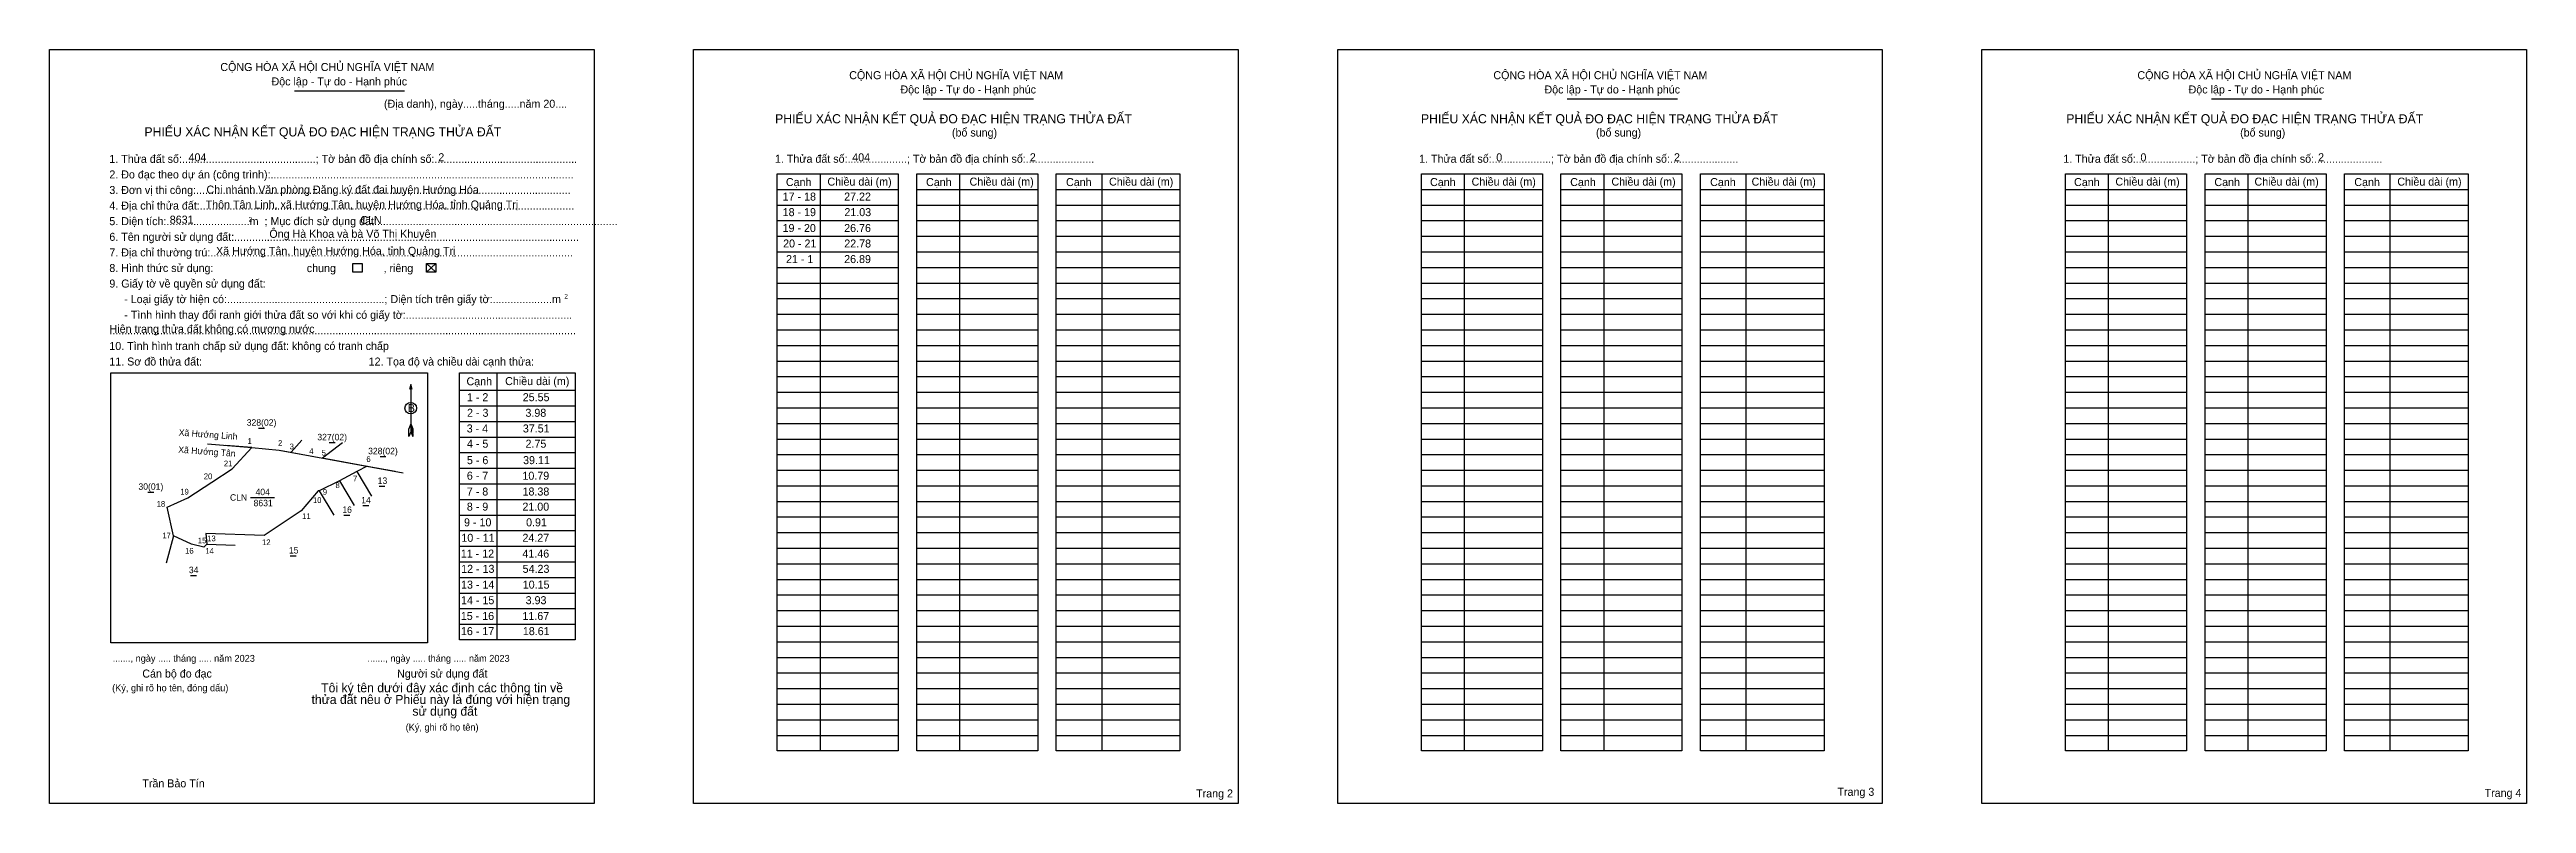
# Model space of a CAD drawing. Extents: x 547360 to 549668, y 1844428 to 1845130.
import ezdxf

# ---------------------------------------------------------------- set-up
doc = ezdxf.new("R2010")
doc.units = 0
for name, color, linetype in [('Level 1', 7, 'Continuous'), ('Level 10', 7, 'Continuous'), ('Level 13', 7, 'Continuous'), ('Level 2', 7, 'Continuous'), ('Level 22', 7, 'Continuous'), ('Level 27', 7, 'Continuous'), ('Level 36', 7, 'Continuous'), ('Level 48', 7, 'Continuous'), ('Level 50', 7, 'Continuous'), ('Level 52', 7, 'Continuous'), ('Level 6', 7, 'Continuous'), ('Level 9', 7, 'Continuous')]:
    doc.layers.add(name, color=color, linetype=linetype)

msp = doc.modelspace()

# ---------------------------------------------------------------- linework, layer by layer
at = {"layer": 'Level 1'}
for p, q in [((547359.7, 1845129.7), (547359.7, 1845129.7)), ((547959.8, 1845129.7), (547959.8, 1845129.7)), ((547587.8, 1845091.2), (547690.4, 1845091.2)), ((548173.8, 1845083.8), (548276.4, 1845083.8)), ((548773.9, 1845083.8), (548876.5, 1845083.8)), ((549374.1, 1845083.8), (549476.7, 1845083.8)), ((548077.7, 1845014), (548077.7, 1844476.7)), ((548207.7, 1845014), (548207.7, 1844476.7)), ((548340.1, 1845014), (548340.1, 1844476.7)), ((548677.8, 1845014), (548677.8, 1844476.7)), ((548807.8, 1845014), (548807.8, 1844476.7)), ((548940.3, 1845014), (548940.3, 1844476.7)), ((549278, 1845014), (549278, 1844476.7)), ((549408, 1845014), (549408, 1844476.7)), ((549540.4, 1845014), (549540.4, 1844476.7)), ((548037.7, 1844999.5), (548150.5, 1844999.5)), ((548037.7, 1844984.9), (548150.5, 1844984.9)), ((548167.7, 1844999.5), (548280.5, 1844999.5)), ((548167.7, 1844984.9), (548280.5, 1844984.9)), ((548297.7, 1844999.5), (548412.9, 1844999.5)), ((548297.7, 1844984.9), (548412.9, 1844984.9)), ((548637.9, 1844999.5), (548750.7, 1844999.5)), ((548637.9, 1844984.9), (548750.7, 1844984.9)), ((548767.9, 1844999.5), (548880.7, 1844999.5)), ((548767.9, 1844984.9), (548880.7, 1844984.9)), ((548897.9, 1844999.5), (549013.1, 1844999.5)), ((548897.9, 1844984.9), (549013.1, 1844984.9)), ((549238.1, 1844999.5), (549350.9, 1844999.5)), ((549238.1, 1844984.9), (549350.9, 1844984.9)), ((549368.1, 1844999.5), (549480.9, 1844999.5)), ((549368.1, 1844984.9), (549480.9, 1844984.9)), ((549498.1, 1844999.5), (549613.3, 1844999.5)), ((549498.1, 1844984.9), (549613.3, 1844984.9)), ((548037.7, 1844970.4), (548150.5, 1844970.4)), ((548167.7, 1844970.4), (548280.5, 1844970.4)), ((548297.7, 1844970.4), (548412.9, 1844970.4)), ((548637.9, 1844970.4), (548750.7, 1844970.4)), ((548767.9, 1844970.4), (548880.7, 1844970.4)), ((548897.9, 1844970.4), (549013.1, 1844970.4)), ((549238.1, 1844970.4), (549350.9, 1844970.4)), ((549368.1, 1844970.4), (549480.9, 1844970.4)), ((549498.1, 1844970.4), (549613.3, 1844970.4)), ((548037.7, 1844955.9), (548150.5, 1844955.9)), ((548037.7, 1844941.4), (548150.5, 1844941.4)), ((548167.7, 1844955.9), (548280.5, 1844955.9)), ((548167.7, 1844941.4), (548280.5, 1844941.4)), ((548297.7, 1844955.9), (548412.9, 1844955.9)), ((548297.7, 1844941.4), (548412.9, 1844941.4)), ((548637.9, 1844955.9), (548750.7, 1844955.9)), ((548637.9, 1844941.4), (548750.7, 1844941.4)), ((548767.9, 1844955.9), (548880.7, 1844955.9)), ((548767.9, 1844941.4), (548880.7, 1844941.4)), ((548897.9, 1844955.9), (549013.1, 1844955.9)), ((548897.9, 1844941.4), (549013.1, 1844941.4)), ((549238.1, 1844955.9), (549350.9, 1844955.9)), ((549238.1, 1844941.4), (549350.9, 1844941.4)), ((549368.1, 1844955.9), (549480.9, 1844955.9)), ((549368.1, 1844941.4), (549480.9, 1844941.4)), ((549498.1, 1844955.9), (549613.3, 1844955.9)), ((549498.1, 1844941.4), (549613.3, 1844941.4)), ((547710.8, 1844930.6), (547719.5, 1844922.5)), ((547710.8, 1844922.5), (547719.5, 1844930.6)), ((548037.7, 1844926.9), (548150.5, 1844926.9)), ((548167.7, 1844926.9), (548280.5, 1844926.9)), ((548297.7, 1844926.9), (548412.9, 1844926.9)), ((548637.9, 1844926.9), (548750.7, 1844926.9)), ((548767.9, 1844926.9), (548880.7, 1844926.9)), ((548897.9, 1844926.9), (549013.1, 1844926.9)), ((549238.1, 1844926.9), (549350.9, 1844926.9)), ((549368.1, 1844926.9), (549480.9, 1844926.9)), ((549498.1, 1844926.9), (549613.3, 1844926.9)), ((548037.7, 1844912.3), (548150.5, 1844912.3)), ((548037.7, 1844897.8), (548150.5, 1844897.8)), ((548167.7, 1844912.3), (548280.5, 1844912.3)), ((548167.7, 1844897.8), (548280.5, 1844897.8)), ((548297.7, 1844912.3), (548412.9, 1844912.3)), ((548297.7, 1844897.8), (548412.9, 1844897.8)), ((548637.9, 1844912.3), (548750.7, 1844912.3)), ((548637.9, 1844897.8), (548750.7, 1844897.8)), ((548767.9, 1844912.3), (548880.7, 1844912.3)), ((548767.9, 1844897.8), (548880.7, 1844897.8)), ((548897.9, 1844912.3), (549013.1, 1844912.3)), ((548897.9, 1844897.8), (549013.1, 1844897.8)), ((549238.1, 1844912.3), (549350.9, 1844912.3)), ((549238.1, 1844897.8), (549350.9, 1844897.8)), ((549368.1, 1844912.3), (549480.9, 1844912.3)), ((549368.1, 1844897.8), (549480.9, 1844897.8)), ((549498.1, 1844912.3), (549613.3, 1844912.3)), ((549498.1, 1844897.8), (549613.3, 1844897.8)), ((548037.7, 1844883.3), (548150.5, 1844883.3)), ((548167.7, 1844883.3), (548280.5, 1844883.3)), ((548297.7, 1844883.3), (548412.9, 1844883.3)), ((548637.9, 1844883.3), (548750.7, 1844883.3)), ((548767.9, 1844883.3), (548880.7, 1844883.3)), ((548897.9, 1844883.3), (549013.1, 1844883.3)), ((549238.1, 1844883.3), (549350.9, 1844883.3)), ((549368.1, 1844883.3), (549480.9, 1844883.3)), ((549498.1, 1844883.3), (549613.3, 1844883.3)), ((548037.7, 1844868.8), (548150.5, 1844868.8)), ((548037.7, 1844854.3), (548150.5, 1844854.3)), ((548167.7, 1844868.8), (548280.5, 1844868.8)), ((548167.7, 1844854.3), (548280.5, 1844854.3)), ((548297.7, 1844868.8), (548412.9, 1844868.8)), ((548297.7, 1844854.3), (548412.9, 1844854.3)), ((548637.9, 1844868.8), (548750.7, 1844868.8)), ((548637.9, 1844854.3), (548750.7, 1844854.3)), ((548767.9, 1844868.8), (548880.7, 1844868.8)), ((548767.9, 1844854.3), (548880.7, 1844854.3)), ((548897.9, 1844868.8), (549013.1, 1844868.8)), ((548897.9, 1844854.3), (549013.1, 1844854.3)), ((549238.1, 1844868.8), (549350.9, 1844868.8)), ((549238.1, 1844854.3), (549350.9, 1844854.3)), ((549368.1, 1844868.8), (549480.9, 1844868.8)), ((549368.1, 1844854.3), (549480.9, 1844854.3)), ((549498.1, 1844868.8), (549613.3, 1844868.8)), ((549498.1, 1844854.3), (549613.3, 1844854.3)), ((547416.8, 1844828.6), (547416.8, 1844828.6)), ((547776.5, 1844828.7), (547776.5, 1844580.1)), ((548037.7, 1844839.7), (548150.5, 1844839.7)), ((548037.7, 1844825.2), (548150.5, 1844825.2)), ((548167.7, 1844839.7), (548280.5, 1844839.7)), ((548167.7, 1844825.2), (548280.5, 1844825.2)), ((548297.7, 1844839.7), (548412.9, 1844839.7)), ((548297.7, 1844825.2), (548412.9, 1844825.2)), ((548637.9, 1844839.7), (548750.7, 1844839.7)), ((548637.9, 1844825.2), (548750.7, 1844825.2)), ((548767.9, 1844839.7), (548880.7, 1844839.7)), ((548767.9, 1844825.2), (548880.7, 1844825.2)), ((548897.9, 1844839.7), (549013.1, 1844839.7)), ((548897.9, 1844825.2), (549013.1, 1844825.2)), ((549238.1, 1844839.7), (549350.9, 1844839.7)), ((549238.1, 1844825.2), (549350.9, 1844825.2)), ((549368.1, 1844839.7), (549480.9, 1844839.7)), ((549368.1, 1844825.2), (549480.9, 1844825.2)), ((549498.1, 1844839.7), (549613.3, 1844839.7)), ((549498.1, 1844825.2), (549613.3, 1844825.2)), ((547696.2, 1844817.8), (547696.2, 1844773.8)), ((547741.6, 1844812.5), (547849.3, 1844812.5)), ((548037.7, 1844810.7), (548150.5, 1844810.7)), ((548167.7, 1844810.7), (548280.5, 1844810.7)), ((548297.7, 1844810.7), (548412.9, 1844810.7)), ((548637.9, 1844810.7), (548750.7, 1844810.7)), ((548767.9, 1844810.7), (548880.7, 1844810.7)), ((548897.9, 1844810.7), (549013.1, 1844810.7)), ((549238.1, 1844810.7), (549350.9, 1844810.7)), ((549368.1, 1844810.7), (549480.9, 1844810.7)), ((549498.1, 1844810.7), (549613.3, 1844810.7)), ((547696.2, 1844781.1), (547694.4, 1844776.6)), ((547696.2, 1844781.1), (547698.1, 1844776.6)), ((547696.2, 1844780.5), (547698.1, 1844776)), ((547696.2, 1844779.8), (547698.1, 1844775.3)), ((547696.2, 1844779.2), (547698.1, 1844774.7)), ((547696.2, 1844778.6), (547698.1, 1844774)), ((547696.2, 1844777.9), (547698.1, 1844773.4)), ((547696.2, 1844777.3), (547698.1, 1844772.7)), ((547696.2, 1844776.7), (547698.1, 1844772.1)), ((547741.6, 1844798), (547849.3, 1844798)), ((547741.6, 1844783.4), (547849.3, 1844783.4)), ((548037.7, 1844796.2), (548150.5, 1844796.2)), ((548037.7, 1844781.6), (548150.5, 1844781.6)), ((548167.7, 1844796.2), (548280.5, 1844796.2)), ((548167.7, 1844781.6), (548280.5, 1844781.6)), ((548297.7, 1844796.2), (548412.9, 1844796.2)), ((548297.7, 1844781.6), (548412.9, 1844781.6)), ((548637.9, 1844796.2), (548750.7, 1844796.2)), ((548637.9, 1844781.6), (548750.7, 1844781.6)), ((548767.9, 1844796.2), (548880.7, 1844796.2)), ((548767.9, 1844781.6), (548880.7, 1844781.6)), ((548897.9, 1844796.2), (549013.1, 1844796.2)), ((548897.9, 1844781.6), (549013.1, 1844781.6)), ((549238.1, 1844796.2), (549350.9, 1844796.2)), ((549238.1, 1844781.6), (549350.9, 1844781.6)), ((549368.1, 1844796.2), (549480.9, 1844796.2)), ((549368.1, 1844781.6), (549480.9, 1844781.6)), ((549498.1, 1844796.2), (549613.3, 1844796.2)), ((549498.1, 1844781.6), (549613.3, 1844781.6)), ((547506.8, 1844762.7), (547548.1, 1844759.1)), ((547694.3, 1844769.4), (547694.4, 1844776.6)), ((547696.2, 1844773.8), (547694.3, 1844769.4)), ((547696.2, 1844776), (547698.1, 1844771.4)), ((547696.2, 1844775.4), (547698.1, 1844770.8)), ((547696.2, 1844774.8), (547698.2, 1844770.1)), ((547696.2, 1844773.8), (547698.2, 1844769.4)), ((547698.2, 1844769.4), (547698.1, 1844776.6)), ((547741.6, 1844768.9), (547849.3, 1844768.9)), ((547741.6, 1844754.4), (547849.3, 1844754.4)), ((548037.7, 1844767.1), (548150.5, 1844767.1)), ((548167.7, 1844767.1), (548280.5, 1844767.1)), ((548297.7, 1844767.1), (548412.9, 1844767.1)), ((548637.9, 1844767.1), (548750.7, 1844767.1)), ((548767.9, 1844767.1), (548880.7, 1844767.1)), ((548897.9, 1844767.1), (549013.1, 1844767.1)), ((549238.1, 1844767.1), (549350.9, 1844767.1)), ((549368.1, 1844767.1), (549480.9, 1844767.1)), ((549498.1, 1844767.1), (549613.3, 1844767.1)), ((547741.6, 1844739.9), (547849.3, 1844739.9)), ((548037.7, 1844752.6), (548150.5, 1844752.6)), ((548037.7, 1844738.1), (548150.5, 1844738.1)), ((548167.7, 1844752.6), (548280.5, 1844752.6)), ((548167.7, 1844738.1), (548280.5, 1844738.1)), ((548297.7, 1844752.6), (548412.9, 1844752.6)), ((548297.7, 1844738.1), (548412.9, 1844738.1)), ((548637.9, 1844752.6), (548750.7, 1844752.6)), ((548637.9, 1844738.1), (548750.7, 1844738.1)), ((548767.9, 1844752.6), (548880.7, 1844752.6)), ((548767.9, 1844738.1), (548880.7, 1844738.1)), ((548897.9, 1844752.6), (549013.1, 1844752.6)), ((548897.9, 1844738.1), (549013.1, 1844738.1)), ((549238.1, 1844752.6), (549350.9, 1844752.6)), ((549238.1, 1844738.1), (549350.9, 1844738.1)), ((549368.1, 1844752.6), (549480.9, 1844752.6)), ((549368.1, 1844738.1), (549480.9, 1844738.1)), ((549498.1, 1844752.6), (549613.3, 1844752.6)), ((549498.1, 1844738.1), (549613.3, 1844738.1)), ((547741.6, 1844725.4), (547849.3, 1844725.4)), ((547741.6, 1844710.8), (547849.3, 1844710.8)), ((548037.7, 1844723.6), (548150.5, 1844723.6)), ((548037.7, 1844709), (548150.5, 1844709)), ((548167.7, 1844723.6), (548280.5, 1844723.6)), ((548167.7, 1844709), (548280.5, 1844709)), ((548297.7, 1844723.6), (548412.9, 1844723.6)), ((548297.7, 1844709), (548412.9, 1844709)), ((548637.9, 1844723.6), (548750.7, 1844723.6)), ((548637.9, 1844709), (548750.7, 1844709)), ((548767.9, 1844723.6), (548880.7, 1844723.6)), ((548767.9, 1844709), (548880.7, 1844709)), ((548897.9, 1844723.6), (549013.1, 1844723.6)), ((548897.9, 1844709), (549013.1, 1844709)), ((549238.1, 1844723.6), (549350.9, 1844723.6)), ((549238.1, 1844709), (549350.9, 1844709)), ((549368.1, 1844723.6), (549480.9, 1844723.6)), ((549368.1, 1844709), (549480.9, 1844709)), ((549498.1, 1844723.6), (549613.3, 1844723.6)), ((549498.1, 1844709), (549613.3, 1844709)), ((547741.6, 1844696.3), (547849.3, 1844696.3)), ((548037.7, 1844694.5), (548150.5, 1844694.5)), ((548167.7, 1844694.5), (548280.5, 1844694.5)), ((548297.7, 1844694.5), (548412.9, 1844694.5)), ((548637.9, 1844694.5), (548750.7, 1844694.5)), ((548767.9, 1844694.5), (548880.7, 1844694.5)), ((548897.9, 1844694.5), (549013.1, 1844694.5)), ((549238.1, 1844694.5), (549350.9, 1844694.5)), ((549368.1, 1844694.5), (549480.9, 1844694.5)), ((549498.1, 1844694.5), (549613.3, 1844694.5)), ((547741.6, 1844681.8), (547849.3, 1844681.8)), ((547741.6, 1844667.3), (547849.3, 1844667.3)), ((548037.7, 1844680), (548150.5, 1844680)), ((548037.7, 1844665.5), (548150.5, 1844665.5)), ((548167.7, 1844680), (548280.5, 1844680)), ((548167.7, 1844665.5), (548280.5, 1844665.5)), ((548297.7, 1844680), (548412.9, 1844680)), ((548297.7, 1844665.5), (548412.9, 1844665.5)), ((548637.9, 1844680), (548750.7, 1844680)), ((548637.9, 1844665.5), (548750.7, 1844665.5)), ((548767.9, 1844680), (548880.7, 1844680)), ((548767.9, 1844665.5), (548880.7, 1844665.5)), ((548897.9, 1844680), (549013.1, 1844680)), ((548897.9, 1844665.5), (549013.1, 1844665.5)), ((549238.1, 1844680), (549350.9, 1844680)), ((549238.1, 1844665.5), (549350.9, 1844665.5)), ((549368.1, 1844680), (549480.9, 1844680)), ((549368.1, 1844665.5), (549480.9, 1844665.5)), ((549498.1, 1844680), (549613.3, 1844680)), ((549498.1, 1844665.5), (549613.3, 1844665.5)), ((547741.6, 1844652.7), (547849.3, 1844652.7)), ((547741.6, 1844638.2), (547849.3, 1844638.2)), ((548037.7, 1844651), (548150.5, 1844651)), ((548167.7, 1844651), (548280.5, 1844651)), ((548297.7, 1844651), (548412.9, 1844651)), ((548637.9, 1844651), (548750.7, 1844651)), ((548767.9, 1844651), (548880.7, 1844651)), ((548897.9, 1844651), (549013.1, 1844651)), ((549238.1, 1844651), (549350.9, 1844651)), ((549368.1, 1844651), (549480.9, 1844651)), ((549498.1, 1844651), (549613.3, 1844651)), ((547741.6, 1844623.7), (547849.3, 1844623.7)), ((548037.7, 1844636.4), (548150.5, 1844636.4)), ((548037.7, 1844621.9), (548150.5, 1844621.9)), ((548167.7, 1844636.4), (548280.5, 1844636.4)), ((548167.7, 1844621.9), (548280.5, 1844621.9)), ((548297.7, 1844636.4), (548412.9, 1844636.4)), ((548297.7, 1844621.9), (548412.9, 1844621.9)), ((548637.9, 1844636.4), (548750.7, 1844636.4)), ((548637.9, 1844621.9), (548750.7, 1844621.9)), ((548767.9, 1844636.4), (548880.7, 1844636.4)), ((548767.9, 1844621.9), (548880.7, 1844621.9)), ((548897.9, 1844636.4), (549013.1, 1844636.4)), ((548897.9, 1844621.9), (549013.1, 1844621.9)), ((549238.1, 1844636.4), (549350.9, 1844636.4)), ((549238.1, 1844621.9), (549350.9, 1844621.9)), ((549368.1, 1844636.4), (549480.9, 1844636.4)), ((549368.1, 1844621.9), (549480.9, 1844621.9)), ((549498.1, 1844636.4), (549613.3, 1844636.4)), ((549498.1, 1844621.9), (549613.3, 1844621.9)), ((547741.6, 1844609.2), (547849.3, 1844609.2)), ((547741.6, 1844594.7), (547849.3, 1844594.7)), ((548037.7, 1844607.4), (548150.5, 1844607.4)), ((548037.7, 1844592.9), (548150.5, 1844592.9)), ((548167.7, 1844607.4), (548280.5, 1844607.4)), ((548167.7, 1844592.9), (548280.5, 1844592.9)), ((548297.7, 1844607.4), (548412.9, 1844607.4)), ((548297.7, 1844592.9), (548412.9, 1844592.9)), ((548637.9, 1844607.4), (548750.7, 1844607.4)), ((548637.9, 1844592.9), (548750.7, 1844592.9)), ((548767.9, 1844607.4), (548880.7, 1844607.4)), ((548767.9, 1844592.9), (548880.7, 1844592.9)), ((548897.9, 1844607.4), (549013.1, 1844607.4)), ((548897.9, 1844592.9), (549013.1, 1844592.9)), ((549238.1, 1844607.4), (549350.9, 1844607.4)), ((549238.1, 1844592.9), (549350.9, 1844592.9)), ((549368.1, 1844607.4), (549480.9, 1844607.4)), ((549368.1, 1844592.9), (549480.9, 1844592.9)), ((549498.1, 1844607.4), (549613.3, 1844607.4)), ((549498.1, 1844592.9), (549613.3, 1844592.9)), ((547711.8, 1844577.4), (547711.8, 1844577.4)), ((548037.7, 1844578.4), (548150.5, 1844578.4)), ((548167.7, 1844578.4), (548280.5, 1844578.4)), ((548297.7, 1844578.4), (548412.9, 1844578.4)), ((548637.9, 1844578.4), (548750.7, 1844578.4)), ((548767.9, 1844578.4), (548880.7, 1844578.4)), ((548897.9, 1844578.4), (549013.1, 1844578.4)), ((549238.1, 1844578.4), (549350.9, 1844578.4)), ((549368.1, 1844578.4), (549480.9, 1844578.4)), ((549498.1, 1844578.4), (549613.3, 1844578.4)), ((548037.7, 1844563.8), (548150.5, 1844563.8)), ((548037.7, 1844549.3), (548150.5, 1844549.3)), ((548167.7, 1844563.8), (548280.5, 1844563.8)), ((548167.7, 1844549.3), (548280.5, 1844549.3)), ((548297.7, 1844563.8), (548412.9, 1844563.8)), ((548297.7, 1844549.3), (548412.9, 1844549.3)), ((548637.9, 1844563.8), (548750.7, 1844563.8)), ((548637.9, 1844549.3), (548750.7, 1844549.3)), ((548767.9, 1844563.8), (548880.7, 1844563.8)), ((548767.9, 1844549.3), (548880.7, 1844549.3)), ((548897.9, 1844563.8), (549013.1, 1844563.8)), ((548897.9, 1844549.3), (549013.1, 1844549.3)), ((549238.1, 1844563.8), (549350.9, 1844563.8)), ((549238.1, 1844549.3), (549350.9, 1844549.3)), ((549368.1, 1844563.8), (549480.9, 1844563.8)), ((549368.1, 1844549.3), (549480.9, 1844549.3)), ((549498.1, 1844563.8), (549613.3, 1844563.8)), ((549498.1, 1844549.3), (549613.3, 1844549.3)), ((548037.7, 1844534.8), (548150.5, 1844534.8)), ((548167.7, 1844534.8), (548280.5, 1844534.8)), ((548297.7, 1844534.8), (548412.9, 1844534.8)), ((548637.9, 1844534.8), (548750.7, 1844534.8)), ((548767.9, 1844534.8), (548880.7, 1844534.8)), ((548897.9, 1844534.8), (549013.1, 1844534.8)), ((549238.1, 1844534.8), (549350.9, 1844534.8)), ((549368.1, 1844534.8), (549480.9, 1844534.8)), ((549498.1, 1844534.8), (549613.3, 1844534.8)), ((548037.7, 1844520.3), (548150.5, 1844520.3)), ((548037.7, 1844505.8), (548150.5, 1844505.8)), ((548167.7, 1844520.3), (548280.5, 1844520.3)), ((548167.7, 1844505.8), (548280.5, 1844505.8)), ((548297.7, 1844520.3), (548412.9, 1844520.3)), ((548297.7, 1844505.8), (548412.9, 1844505.8)), ((548637.9, 1844520.3), (548750.7, 1844520.3)), ((548637.9, 1844505.8), (548750.7, 1844505.8)), ((548767.9, 1844520.3), (548880.7, 1844520.3)), ((548767.9, 1844505.8), (548880.7, 1844505.8)), ((548897.9, 1844520.3), (549013.1, 1844520.3)), ((548897.9, 1844505.8), (549013.1, 1844505.8)), ((549238.1, 1844520.3), (549350.9, 1844520.3)), ((549238.1, 1844505.8), (549350.9, 1844505.8)), ((549368.1, 1844520.3), (549480.9, 1844520.3)), ((549368.1, 1844505.8), (549480.9, 1844505.8)), ((549498.1, 1844520.3), (549613.3, 1844520.3)), ((549498.1, 1844505.8), (549613.3, 1844505.8)), ((548037.7, 1844491.2), (548150.5, 1844491.2)), ((548167.7, 1844491.2), (548280.5, 1844491.2)), ((548297.7, 1844491.2), (548412.9, 1844491.2)), ((548637.9, 1844491.2), (548750.7, 1844491.2)), ((548767.9, 1844491.2), (548880.7, 1844491.2)), ((548897.9, 1844491.2), (549013.1, 1844491.2)), ((549238.1, 1844491.2), (549350.9, 1844491.2)), ((549368.1, 1844491.2), (549480.9, 1844491.2)), ((549498.1, 1844491.2), (549613.3, 1844491.2)), ((547867.1, 1844427.8), (547867.1, 1844427.8)), ((548467.3, 1844427.8), (548467.3, 1844427.8))]:
    msp.add_line(p, q, dxfattribs=at)
for points in [[(548037.7, 1845014), (548150.5, 1845014), (548150.5, 1844476.7), (548037.7, 1844476.7)], [(548167.7, 1845014), (548280.5, 1845014), (548280.5, 1844476.7), (548167.7, 1844476.7)], [(548297.7, 1845014), (548412.9, 1845014), (548412.9, 1844476.7), (548297.7, 1844476.7)], [(548637.9, 1845014), (548750.7, 1845014), (548750.7, 1844476.7), (548637.9, 1844476.7)], [(548767.9, 1845014), (548880.7, 1845014), (548880.7, 1844476.7), (548767.9, 1844476.7)], [(548897.9, 1845014), (549013.1, 1845014), (549013.1, 1844476.7), (548897.9, 1844476.7)], [(549238.1, 1845014), (549350.9, 1845014), (549350.9, 1844476.7), (549238.1, 1844476.7)], [(549368.1, 1845014), (549480.9, 1845014), (549480.9, 1844476.7), (549368.1, 1844476.7)], [(549498.1, 1845014), (549613.3, 1845014), (549613.3, 1844476.7), (549498.1, 1844476.7)], [(547416.8, 1844828.6), (547711.8, 1844828.6), (547711.8, 1844577.4), (547416.8, 1844577.4)], [(547741.6, 1844828.7), (547849.3, 1844828.7), (547849.3, 1844580.1), (547741.6, 1844580.1)]]:
    msp.add_lwpolyline(points, close=True, dxfattribs=at)
msp.add_lwpolyline([(547697.5, 1844813.1), (547696.2, 1844817.8), (547695, 1844813.1)], dxfattribs=at)
msp.add_circle((547696.2, 1844795.8), 5.36, dxfattribs=at)
at = {"layer": 'Level 10'}
msp.add_lwpolyline([(547505.4, 1844679.2), (547506.1, 1844669.1), (547503.4, 1844666.3), (547492.1, 1844669.3), (547475.2, 1844677.1), (547469.2, 1844703.6), (547488.4, 1844712.2), (547510.8, 1844726.8), (547529.9, 1844739.3), (547548.1, 1844759.1), (547573.5, 1844756.8), (547577.4, 1844756.1), (547614.4, 1844749.4), (547617.1, 1844748.9), (547655.5, 1844741.9), (547646, 1844736.8), (547629.8, 1844728.1), (547610.9, 1844719), (547610, 1844718.7), (547594.2, 1844700.3), (547559.6, 1844677.4)], close=True, dxfattribs=at)
at = {"layer": 'Level 13'}
for p, q in [((547548.1, 1844759.1), (547523.8, 1844761.2)), ((547584.7, 1844754.8), (547594.7, 1844766.1)), ((547632.6, 1844763.6), (547613.9, 1844749.4))]:
    msp.add_line(p, q, dxfattribs=at)
at = {"layer": 'Level 2'}
for points in [[(547359.7, 1845129.7), (547867.1, 1845129.7), (547867.1, 1844427.8), (547359.7, 1844427.8)], [(547959.8, 1845129.7), (548467.3, 1845129.7), (548467.3, 1844427.8), (547959.8, 1844427.8)], [(548560, 1845129.7), (549067.4, 1845129.7), (549067.4, 1844427.8), (548560, 1844427.8)], [(549160.2, 1845129.7), (549667.6, 1845129.7), (549667.6, 1844427.8), (549160.2, 1844427.8)]]:
    msp.add_lwpolyline(points, close=True, dxfattribs=at)
at = {"layer": 'Level 22'}
for p, q in [((547548.1, 1844759.1), (547573.5, 1844756.8)), ((547573.5, 1844756.8), (547689.1, 1844735.7))]:
    msp.add_line(p, q, dxfattribs=at)
at = {"layer": 'Level 27'}
for p, q in [((547646, 1844736.8), (547659.8, 1844714)), ((547655.5, 1844741.9), (547681.7, 1844737.2)), ((547610.9, 1844719), (547624.5, 1844696.2)), ((547629.8, 1844728.1), (547643.4, 1844705.3)), ((547475.2, 1844677.1), (547468.2, 1844651.4)), ((547506.1, 1844669.1), (547532.7, 1844668.4))]:
    msp.add_line(p, q, dxfattribs=at)
at = {"layer": 'Level 50'}
for points in [[(547642.2, 1844930.6), (547651, 1844930.6), (547651, 1844922.5), (547642.2, 1844922.5)], [(547710.8, 1844930.6), (547719.5, 1844930.6), (547719.5, 1844922.5), (547710.8, 1844922.5)]]:
    msp.add_lwpolyline(points, close=True, dxfattribs=at)
at = {"layer": 'Level 9'}
for p, q in [((547554.5, 1844777.3), (547560, 1844777.3)), ((547620.3, 1844763.7), (547625.8, 1844763.7)), ((547667.6, 1844750.8), (547673.1, 1844750.8)), ((547451.4, 1844717.7), (547456.9, 1844717.7)), ((547547, 1844712.7), (547569.2, 1844712.7)), ((547666.7, 1844723.1), (547672.2, 1844723.1)), ((547634, 1844696.2), (547639.5, 1844696.2)), ((547651.6, 1844705.1), (547657.1, 1844705.1)), ((547491, 1844640.1), (547496.5, 1844640.1)), ((547584, 1844658.4), (547589.5, 1844658.4))]:
    msp.add_line(p, q, dxfattribs=at)

# ---------------------------------------------------------------- texts
at = {"layer": 'Level 1'}
for s, height, p in [('CỘNG HÒA XÃ HỘI CHỦ NGHĨA VIỆT NAM', 7.454, (547518.8, 1845109.7)), ('Độc lập - Tự do - Hạnh phúc', 7.454, (547566.5, 1845096.3)), ('CỘNG HÒA XÃ HỘI CHỦ NGHĨA VIỆT NAM', 7.454, (548104.8, 1845102.1)), ('CỘNG HÒA XÃ HỘI CHỦ NGHĨA VIỆT NAM', 7.454, (548705, 1845102.1)), ('CỘNG HÒA XÃ HỘI CHỦ NGHĨA VIỆT NAM', 7.454, (549305.1, 1845102.1)), ('(Địa danh), ngày.....tháng.....năm 20....', 7.454, (547671.3, 1845075.5)), ('Độc lập - Tự do - Hạnh phúc', 7.454, (548152.5, 1845088.8)), ('Độc lập - Tự do - Hạnh phúc', 7.454, (548752.6, 1845088.8)), ('Độc lập - Tự do - Hạnh phúc', 7.454, (549352.8, 1845088.8)), ('PHIẾU XÁC NHẬN KẾT QUẢ ĐO ĐẠC HIỆN TRẠNG THỬA ĐẤT', 8.519, (547448.1, 1845048.8)), ('PHIẾU XÁC NHẬN KẾT QUẢ ĐO ĐẠC HIỆN TRẠNG THỬA ĐẤT', 8.519, (548035.7, 1845061)), ('(bổ sung)', 7.45, (548200.5, 1845048.7)), ('PHIẾU XÁC NHẬN KẾT QUẢ ĐO ĐẠC HIỆN TRẠNG THỬA ĐẤT', 8.519, (548637.5, 1845061)), ('(bổ sung)', 7.45, (548800.6, 1845048.7)), ('PHIẾU XÁC NHẬN KẾT QUẢ ĐO ĐẠC HIỆN TRẠNG THỬA ĐẤT', 8.519, (549238.8, 1845061)), ('(bổ sung)', 7.45, (549400.8, 1845048.7)), ('1. Thửa đất số:.............................................; Tờ bản đồ địa chính số:................................................', 7.4536, (547415.4, 1845024.2)), ('1. Thửa đất số:....................; Tờ bản đồ địa chính số:.......................', 7.454, (548035.6, 1845024.3)), ('1. Thửa đất số:....................; Tờ bản đồ địa chính số:.......................', 7.454, (548635.8, 1845024.3)), ('1. Thửa đất số:....................; Tờ bản đồ địa chính số:.......................', 7.454, (549236, 1845024.3)), ('2. Đo đạc theo dự án (công trình):......................................................................................................', 7.4536, (547415.4, 1845009.7)), ('Cạnh', 7.45, (548045.8, 1845002.6)), ('Chiều dài (m)', 7.454, (548084.5, 1845003)), ('Cạnh', 7.45, (548176.4, 1845002.6)), ('Chiều dài (m)', 7.454, (548216.9, 1845003)), ('Cạnh', 7.45, (548306.8, 1845002.6)), ('Chiều dài (m)', 7.454, (548346.9, 1845003)), ('Cạnh', 7.45, (548646, 1845002.6)), ('Chiều dài (m)', 7.454, (548684.7, 1845003)), ('Cạnh', 7.45, (548776.6, 1845002.6)), ('Chiều dài (m)', 7.454, (548815, 1845003)), ('Cạnh', 7.45, (548907, 1845002.6)), ('Chiều dài (m)', 7.454, (548945.6, 1845003)), ('Cạnh', 7.45, (549246.1, 1845002.6)), ('Chiều dài (m)', 7.454, (549284.6, 1845003)), ('Cạnh', 7.45, (549376.8, 1845002.6)), ('Chiều dài (m)', 7.454, (549414.2, 1845003)), ('Cạnh', 7.45, (549507.2, 1845002.6)), ('Chiều dài (m)', 7.454, (549547.3, 1845003)), ('4. Địa chỉ thửa đất:..............................................................................................................................', 7.4536, (547415.4, 1844980.7)), ('3. Đơn vị thi công:..............................................................................................................................', 7.4536, (547415.4, 1844995.2)), ('Chi nhánh Văn phòng Đăng ký đất đai huyện Hướng Hóa', 7.454, (547505.9, 1844995.6)), ('5. Diện tích:............................m  ; Mục đích sử dụng đất:.................................................................................', 7.4536, (547415.4, 1844966.2)), ('2', 4.26, (547545.1, 1844969.5)), ('6. Tên người sử dụng đất:....................................................................................................................', 7.4536, (547415.4, 1844951.6)), ('7. Địa chỉ thường trú:..........................................................................................................................', 7.4536, (547415.4, 1844937.1)), ('9. Giấy tờ về quyền sử dụng đất:', 7.454, (547415.4, 1844908.1)), ('chung                , riêng', 7.454, (547599.4, 1844922.5)), ('     - Loại giấy tờ hiện có:.....................................................; Diện tích trên giấy tờ:....................m', 7.4536, (547415.4, 1844893.6)), ('2', 4.26, (547839.4, 1844897.9)), ('     - Tình hình thay đổi ranh giới thửa đất so với khi có giấy tờ:........................................................', 7.4536, (547415.4, 1844879)), ('10. Tình hình tranh chấp sử dụng đất: không có tranh chấp', 7.454, (547415.4, 1844850)), ('.............................................................................................................................................................', 7.4536, (547415.4, 1844864.5)), ('11. Sơ đồ thửa đất:', 7.454, (547415.4, 1844835.5)), ('12. Tọa độ và chiều dài cạnh thửa:', 7.454, (547657, 1844835.5)), ('Cạnh', 7.45, (547748.2, 1844817.1)), ('Chiều dài (m)', 7.454, (547784.2, 1844817.3)), ('B', 7.26, (547693.6, 1844792.3)), ('......., ngày ..... tháng ..... năm 2023', 6.389, (547418.5, 1844559.7)), ('Cán bộ đo đạc', 7.454, (547446.1, 1844545)), ('......., ngày ..... tháng ..... năm 2023', 6.389, (547655.9, 1844559.7)), ('Người sử dụng đất', 7.454, (547683.5, 1844545)), ('(Ký, ghi rõ họ tên, đóng dấu)', 6.389, (547418, 1844532.2)), ('thửa đất nêu ở Phiếu này là đúng với hiện trạng', 8.47, (547603.8, 1844520.4)), ('Tôi ký tên dưới đây xác định các thông tin về', 8.47, (547612.8, 1844531.3)), ('(Ký, ghi rõ họ tên)', 6.389, (547691.5, 1844495.6)), ('sử dụng đất', 8.47, (547697.8, 1844509.5)), ('Trần Bảo Tín', 7.454, (547446.1, 1844442.8)), ('Trang 2', 7.45, (548428, 1844433.4)), ('Trang 3', 7.45, (549025.6, 1844434.9)), ('Trang 4', 7.45, (549628.6, 1844433.9))]:
    msp.add_text(s, height=height, dxfattribs=at).set_placement(p)
for s, p in [('Xã Hướng Tân', (547479.5, 1844754.4)), ('Xã Hướng Linh', (547479.9, 1844770.3))]:
    msp.add_text(s, height=6, rotation=355.9039, dxfattribs=at).set_placement(p)
at = {"layer": 'Level 13'}
for s, p in [('CLN', (547527.8, 1844709.7)), ('8631', (547549.8, 1844704.5)), ('404', (547551.6, 1844714.8))]:
    msp.add_text(s, height=6, dxfattribs=at).set_placement(p)
at = {"layer": 'Level 36'}
for s, p in [('328(02)', (547543.4, 1844779.5)), ('327(02)', (547609.2, 1844765.9)), ('328(02)', (547656.5, 1844752.9)), ('13', (547665.4, 1844725.3)), ('30(01)', (547442.5, 1844719.8)), ('14', (547650.1, 1844707.2)), ('16', (547632.5, 1844698.3)), ('15', (547582.7, 1844660.5)), ('34', (547489.5, 1844642.2))]:
    msp.add_text(s, height=6, dxfattribs=at).set_placement(p)
at = {"layer": 'Level 48'}
msp.add_text('8. Hình thức sử dụng:', height=7.454, dxfattribs=at).set_placement((547415.4, 1844922.6))
at = {"layer": 'Level 52'}
for s, p in [('17 - 18', (548042.8, 1844989.1)), ('27.22', (548100.1, 1844989.1)), ('18 - 19', (548042.8, 1844974.6)), ('19 - 20', (548042.7, 1844959.8)), ('26.76', (548100.1, 1844959.8)), ('21.03', (548100.3, 1844974.6)), ('20 - 21', (548043.2, 1844945.4)), ('21 - 1', (548045.9, 1844930.9)), ('26.89', (548100.1, 1844930.9)), ('22.78', (548100.2, 1844945.4)), ('1 - 2', (547748.6, 1844802.3)), ('25.55', (547800.6, 1844802.3)), ('3 - 4', (547748.4, 1844773.2)), ('2 - 3', (547748.7, 1844787.8)), ('37.51', (547800.7, 1844773.2)), ('3.98', (547803.1, 1844787.8)), ('4 - 5', (547748.6, 1844759)), ('2.75', (547803.2, 1844759)), ('5 - 6', (547748.6, 1844743.7)), ('6 - 7', (547748.5, 1844729.2)), ('10.79', (547800.3, 1844729.2)), ('39.11', (547800.9, 1844743.7)), ('8 - 9', (547748.5, 1844700.4)), ('7 - 8', (547748.5, 1844714.5)), ('21.00', (547800.3, 1844700.4)), ('18.38', (547800.4, 1844714.5)), ('9 - 10', (547745.9, 1844685.8)), ('0.91', (547803.7, 1844685.8)), ('11 - 12', (547742.9, 1844656.7)), ('10 - 11', (547743.4, 1844671.4)), ('41.46', (547800.3, 1844656.7)), ('24.27', (547800.3, 1844671.4)), ('12 - 13', (547743.2, 1844642.5)), ('54.23', (547800.5, 1844642.5)), ('14 - 15', (547743.1, 1844613.3)), ('13 - 14', (547743.1, 1844627.8)), ('10.15', (547800.6, 1844627.8)), ('3.93', (547803.3, 1844613.3)), ('15 - 16', (547742.9, 1844598.6)), ('16 - 17', (547743, 1844584.5)), ('11.67', (547800.3, 1844598.6)), ('18.61', (547800.7, 1844584.5))]:
    msp.add_text(s, height=7.45, dxfattribs=at).set_placement(p)
at = {"layer": 'Level 6'}
for s, height, p in [('404', 7.45, (547489.2, 1845025.6)), ('2', 7.45, (547721.9, 1845025.7)), ('404', 7.45, (548107.6, 1845025.6)), ('2', 7.45, (548273.1, 1845025.7)), ('0', 7.45, (548707.7, 1845025.6)), ('2', 7.45, (548873.3, 1845025.7)), ('0', 7.45, (549307.9, 1845025.6)), ('2', 7.45, (549473.5, 1845025.7)), ('Thôn Tân Linh, xã Hướng Tân, huyện Hướng Hóa, tỉnh Quảng Trị', 7.454, (547505.1, 1844981.7)), ('8631', 7.45, (547471.7, 1844967.6)), ('Ông Hà Khoa và bà Võ Thị Khuyên', 7.454, (547564.5, 1844954.4)), ('CLN', 7.45, (547649.2, 1844967.3)), ('Xã Hướng Tân, huyện Hướng Hóa, tỉnh Quảng Trị', 7.454, (547514.8, 1844938.5)), ('Hiện trạng thửa đất không có mương nước', 7.454, (547415.6, 1844865.9))]:
    msp.add_text(s, height=height, dxfattribs=at).set_placement(p)
at = {"layer": 'Level 9'}
for s, p in [('1', (547544.2, 1844762.6)), ('2', (547572.6, 1844760.8)), ('3', (547583.4, 1844757.5)), ('4', (547601.7, 1844753.2)), ('5', (547613.2, 1844751.7)), ('20', (547503.4, 1844729.7)), ('21', (547522.1, 1844741.7)), ('7', (547642.5, 1844727.7)), ('6', (547654.9, 1844745.7)), ('18', (547459.5, 1844704)), ('19', (547481.5, 1844715.4)), ('10', (547605.1, 1844707.5)), ('9', (547614.3, 1844715.2)), ('8', (547626.1, 1844721.4)), ('11', (547595.1, 1844692.6)), ('17', (547464.8, 1844674.6)), ('16', (547486, 1844660.4)), ('15', (547497.9, 1844670)), ('14', (547504.8, 1844660.2)), ('13', (547506.6, 1844671.9)), ('12', (547557.7, 1844668.3))]:
    msp.add_text(s, height=5.32, dxfattribs=at).set_placement(p)

doc.saveas('drawing.dxf')
